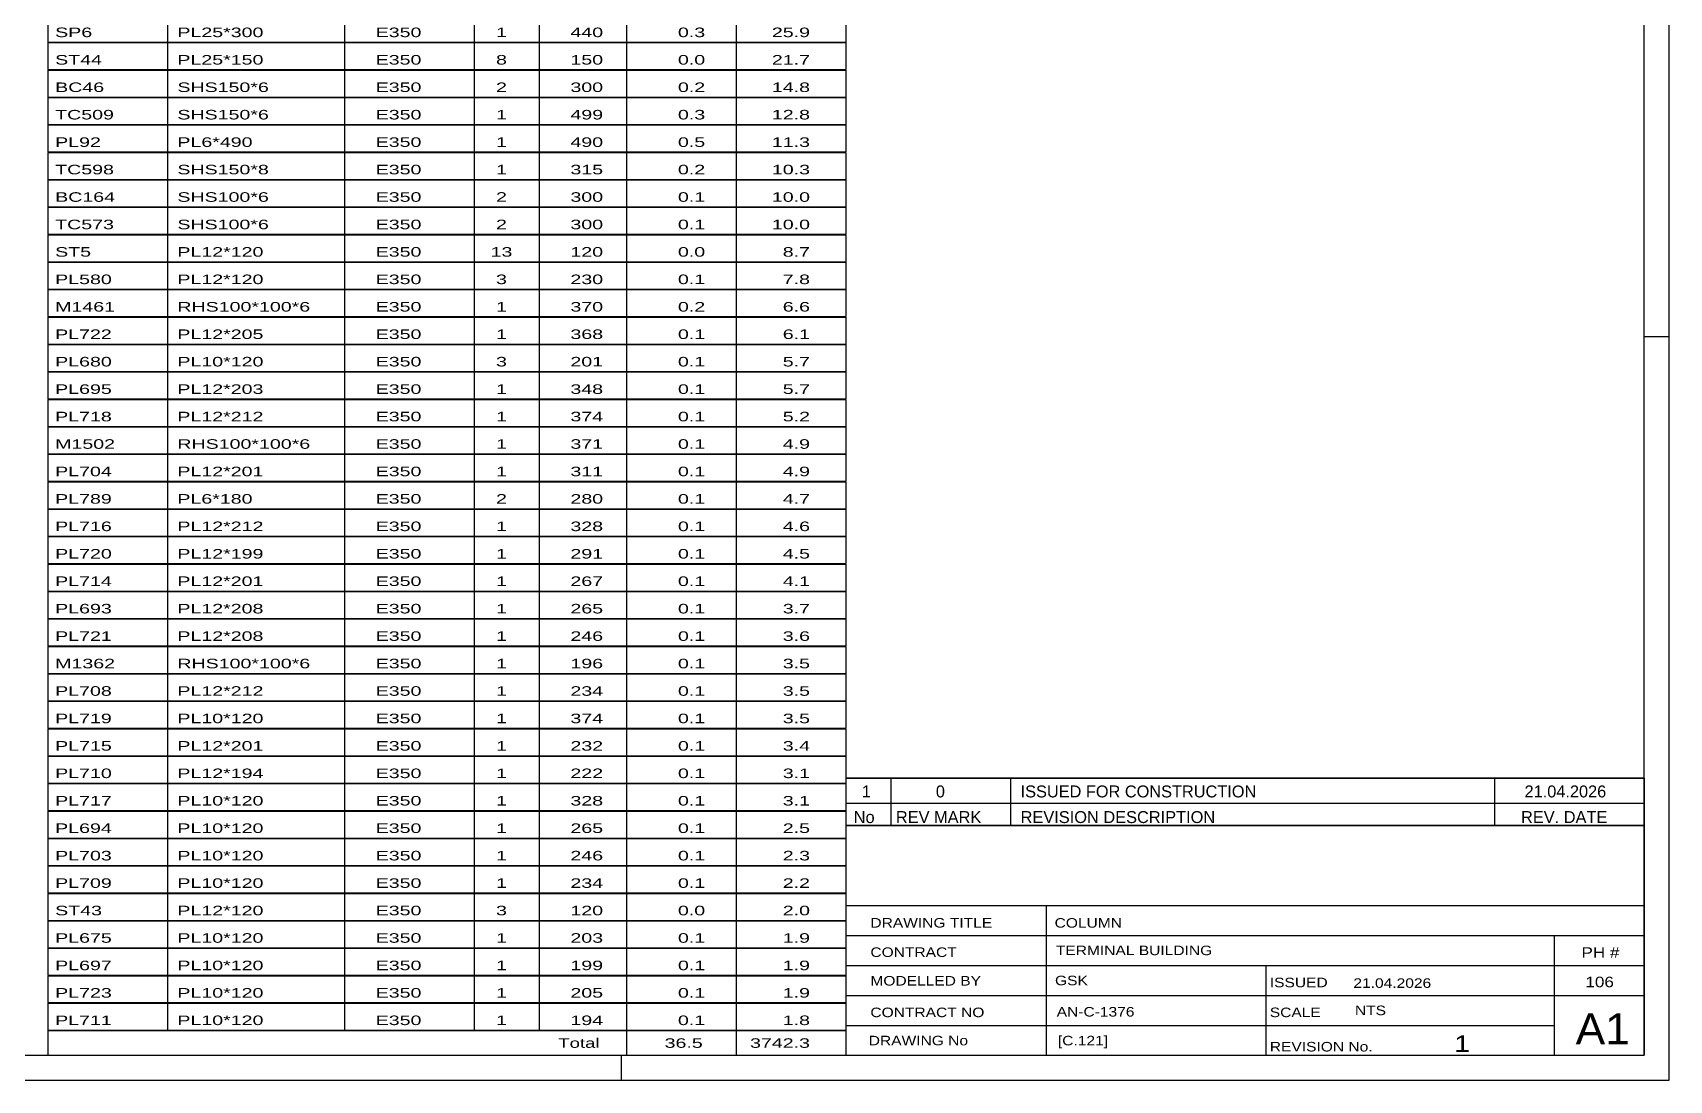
# Model space of a CAD drawing. Header units: millimetres. Extents: x -424 to 417, y -243 to 351.
# Drawn here: x 88.5 to 416.5, y -242.8 to -32.8 of the extents above; entities that cross this region are included whole.
import ezdxf

# ---------------------------------------------------------------- set-up
doc = ezdxf.new("R2010")
doc.units = ezdxf.units.MM
doc.styles.add('Arial Narrow', font='ARIALN.TTF', dxfattribs={"height": 0.2})

# ---------------------------------------------------------------- blocks, each defined once
blk = doc.blocks.new('Unknown-284935898-1134')
at = {"color": 5, "linetype": 'Continuous'}
for p, q in [((416.53, -242.77), (416.53, 351.23)), ((411.53, -237.77), (411.53, 346.23)), ((416.53, -93.77), (411.53, -93.77)), ((-419.47, -237.77), (411.53, -237.77)), ((206.53, -242.77), (206.53, -237.77)), ((-424.47, -242.77), (416.53, -242.77))]:
    blk.add_line(p, q, dxfattribs=at)
blk = doc.blocks.new('Unknown-284935898-34633')
at = {"color": 7, "linetype": 'Continuous'}
for p, q in [((251.53, -191.72), (251.53, -237.77)), ((251.53, -191.72), (411.53, -191.72)), ((411.53, -191.77), (411.53, -237.77)), ((251.53, -207.77), (411.53, -207.77)), ((291.67, -207.77), (291.67, -237.77)), ((251.53, -213.77), (411.53, -213.77)), ((393.53, -237.72), (393.53, -213.72)), ((251.53, -219.77), (411.53, -219.77)), ((335.67, -219.77), (335.67, -237.77)), ((251.53, -225.77), (411.53, -225.77)), ((251.53, -231.77), (393.53, -231.77)), ((251.53, -237.77), (411.53, -237.77))]:
    blk.add_line(p, q, dxfattribs=at)
at = {"color": 7, "style": 'Arial Narrow'}
for s, height, width, p in [('DRAWING TITLE', 1.9089, 1.425378, (256.42, -212.17)), ('COLUMN', 1.909, 1.425378, (293.34, -212.19)), ('CONTRACT', 1.909, 1.425378, (256.42, -218.06)), ('TERMINAL BUILDING', 1.9089, 1.425378, (293.59, -217.7)), ('MODELLED BY', 1.9089, 1.425378, (256.42, -223.79)), ('GSK', 1.909, 1.425378, (293.42, -223.73)), ('ISSUED', 1.909, 1.425378, (336.47, -224.13)), ('21.04.2026', 1.909, 1.425378, (353.22, -224.25)), ('CONTRACT NO', 1.9089, 1.425378, (256.42, -230.12)), ('AN-C-1376', 1.909, 1.425378, (293.76, -230)), ('SCALE', 1.909, 1.425378, (336.47, -230.12)), ('A1', 6.204, 1.25, (397.77, -235.57)), ('DRAWING No', 1.909, 1.425378, (256.09, -235.77)), ('[C.121]', 1.909, 1.425378, (294, -235.78)), ('REVISION No.', 1.9089, 1.425378, (336.47, -237)), ('1', 3.34, 1.5, (373.44, -237.1))]:
    blk.add_text(s, height=height, dxfattribs=dict(at, width=width)).set_placement(p)
at = {"color": 7, "linetype": 'Continuous', "style": 'Arial Narrow'}
for s, height, width, p in [('PH #', 2.1, 1.42538, (398.93, -218.22)), ('106', 2.1, 1.42538, (399.72, -224.12)), ('NTS', 1.909, 1.425378, (353.53, -229.72))]:
    blk.add_text(s, height=height, dxfattribs=dict(at, width=width)).set_placement(p)
blk = doc.blocks.new('Unknown-284935898-34634')
at = {"color": 7, "linetype": 'Continuous'}
for p, q in [((91.53, -29.32), (91.53, -34.72)), ((115.53, -29.27), (115.53, -34.77)), ((151.03, -29.27), (151.03, -34.77)), ((177.03, -29.27), (177.03, -34.77)), ((190.03, -29.27), (190.03, -34.77)), ((207.53, -29.27), (207.53, -34.77)), ((229.53, -29.27), (229.53, -34.77)), ((251.53, -29.32), (251.53, -34.72)), ((91.53, -34.72), (251.53, -34.72)), ((91.53, -34.82), (91.53, -40.22)), ((91.53, -34.82), (251.53, -34.82)), ((115.53, -34.77), (115.53, -40.27)), ((151.03, -34.77), (151.03, -40.27)), ((177.03, -34.77), (177.03, -40.27)), ((190.03, -34.77), (190.03, -40.27)), ((207.53, -34.77), (207.53, -40.27)), ((229.53, -34.77), (229.53, -40.27)), ((251.53, -34.82), (251.53, -40.22)), ((91.53, -40.22), (251.53, -40.22)), ((91.53, -40.32), (91.53, -45.72)), ((91.53, -40.32), (251.53, -40.32)), ((115.53, -40.27), (115.53, -45.77)), ((151.03, -40.27), (151.03, -45.77)), ((177.03, -40.27), (177.03, -45.77)), ((190.03, -40.27), (190.03, -45.77)), ((207.53, -40.27), (207.53, -45.77)), ((229.53, -40.27), (229.53, -45.77)), ((251.53, -40.32), (251.53, -45.72)), ((91.53, -45.72), (251.53, -45.72)), ((91.53, -45.82), (91.53, -51.22)), ((91.53, -45.82), (251.53, -45.82)), ((115.53, -45.77), (115.53, -51.27)), ((151.03, -45.77), (151.03, -51.27)), ((177.03, -45.77), (177.03, -51.27)), ((190.03, -45.77), (190.03, -51.27)), ((207.53, -45.77), (207.53, -51.27)), ((229.53, -45.77), (229.53, -51.27)), ((251.53, -45.82), (251.53, -51.22)), ((91.53, -51.22), (251.53, -51.22)), ((91.53, -51.32), (91.53, -56.72)), ((91.53, -51.32), (251.53, -51.32)), ((115.53, -51.27), (115.53, -56.77)), ((151.03, -51.27), (151.03, -56.77)), ((177.03, -51.27), (177.03, -56.77)), ((190.03, -51.27), (190.03, -56.77)), ((207.53, -51.27), (207.53, -56.77)), ((229.53, -51.27), (229.53, -56.77)), ((251.53, -51.32), (251.53, -56.72)), ((91.53, -56.72), (251.53, -56.72)), ((91.53, -56.82), (91.53, -62.22)), ((91.53, -56.82), (251.53, -56.82)), ((115.53, -56.77), (115.53, -62.27)), ((151.03, -56.77), (151.03, -62.27)), ((177.03, -56.77), (177.03, -62.27)), ((190.03, -56.77), (190.03, -62.27)), ((207.53, -56.77), (207.53, -62.27)), ((229.53, -56.77), (229.53, -62.27)), ((251.53, -56.82), (251.53, -62.22)), ((91.53, -62.22), (251.53, -62.22)), ((115.53, -62.27), (115.53, -67.77)), ((151.03, -62.27), (151.03, -67.77)), ((177.03, -62.27), (177.03, -67.77)), ((190.03, -62.27), (190.03, -67.77)), ((207.53, -62.27), (207.53, -67.77)), ((229.53, -62.27), (229.53, -67.77)), ((91.53, -62.32), (91.53, -67.72)), ((91.53, -62.32), (251.53, -62.32)), ((251.53, -62.32), (251.53, -67.72)), ((91.53, -67.72), (251.53, -67.72)), ((91.53, -67.82), (91.53, -73.22)), ((91.53, -67.82), (251.53, -67.82)), ((115.53, -67.77), (115.53, -73.27)), ((151.03, -67.77), (151.03, -73.27)), ((177.03, -67.77), (177.03, -73.27)), ((190.03, -67.77), (190.03, -73.27)), ((207.53, -67.77), (207.53, -73.27)), ((229.53, -67.77), (229.53, -73.27)), ((251.53, -67.82), (251.53, -73.22)), ((91.53, -73.22), (251.53, -73.22)), ((91.53, -73.32), (91.53, -78.72)), ((91.53, -73.32), (251.53, -73.32)), ((115.53, -73.27), (115.53, -78.77)), ((151.03, -73.27), (151.03, -78.77)), ((177.03, -73.27), (177.03, -78.77)), ((190.03, -73.27), (190.03, -78.77)), ((207.53, -73.27), (207.53, -78.77)), ((229.53, -73.27), (229.53, -78.77)), ((251.53, -73.32), (251.53, -78.72)), ((91.53, -78.72), (251.53, -78.72)), ((91.53, -78.82), (91.53, -84.22)), ((91.53, -78.82), (251.53, -78.82)), ((115.53, -78.77), (115.53, -84.27)), ((151.03, -78.77), (151.03, -84.27)), ((177.03, -78.77), (177.03, -84.27)), ((190.03, -78.77), (190.03, -84.27)), ((207.53, -78.77), (207.53, -84.27)), ((229.53, -78.77), (229.53, -84.27)), ((251.53, -78.82), (251.53, -84.22)), ((91.53, -84.22), (251.53, -84.22)), ((91.53, -84.32), (91.53, -89.72)), ((91.53, -84.32), (251.53, -84.32)), ((115.53, -84.27), (115.53, -89.77)), ((151.03, -84.27), (151.03, -89.77)), ((177.03, -84.27), (177.03, -89.77)), ((190.03, -84.27), (190.03, -89.77)), ((207.53, -84.27), (207.53, -89.77)), ((229.53, -84.27), (229.53, -89.77)), ((251.53, -84.32), (251.53, -89.72)), ((91.53, -89.72), (251.53, -89.72)), ((91.53, -89.82), (91.53, -95.22)), ((91.53, -89.82), (251.53, -89.82)), ((115.53, -89.77), (115.53, -95.27)), ((151.03, -89.77), (151.03, -95.27)), ((177.03, -89.77), (177.03, -95.27)), ((190.03, -89.77), (190.03, -95.27)), ((207.53, -89.77), (207.53, -95.27)), ((229.53, -89.77), (229.53, -95.27)), ((251.53, -89.82), (251.53, -95.22)), ((91.53, -95.22), (251.53, -95.22)), ((91.53, -95.32), (91.53, -100.72)), ((91.53, -95.32), (251.53, -95.32)), ((115.53, -95.27), (115.53, -100.77)), ((151.03, -95.27), (151.03, -100.77)), ((177.03, -95.27), (177.03, -100.77)), ((190.03, -95.27), (190.03, -100.77)), ((207.53, -95.27), (207.53, -100.77)), ((229.53, -95.27), (229.53, -100.77)), ((251.53, -95.32), (251.53, -100.72)), ((91.53, -100.72), (251.53, -100.72)), ((91.53, -100.82), (91.53, -106.22)), ((91.53, -100.82), (251.53, -100.82)), ((115.53, -100.77), (115.53, -106.27)), ((151.03, -100.77), (151.03, -106.27)), ((177.03, -100.77), (177.03, -106.27)), ((190.03, -100.77), (190.03, -106.27)), ((207.53, -100.77), (207.53, -106.27)), ((229.53, -100.77), (229.53, -106.27)), ((251.53, -100.82), (251.53, -106.22)), ((91.53, -106.22), (251.53, -106.22)), ((91.53, -106.32), (91.53, -111.72)), ((91.53, -106.32), (251.53, -106.32)), ((115.53, -106.27), (115.53, -111.77)), ((151.03, -106.27), (151.03, -111.77)), ((177.03, -106.27), (177.03, -111.77)), ((190.03, -106.27), (190.03, -111.77)), ((207.53, -106.27), (207.53, -111.77)), ((229.53, -106.27), (229.53, -111.77)), ((251.53, -106.32), (251.53, -111.72)), ((91.53, -111.72), (251.53, -111.72)), ((91.53, -111.82), (91.53, -117.22)), ((91.53, -111.82), (251.53, -111.82)), ((115.53, -111.77), (115.53, -117.27)), ((151.03, -111.77), (151.03, -117.27)), ((177.03, -111.77), (177.03, -117.27)), ((190.03, -111.77), (190.03, -117.27)), ((207.53, -111.77), (207.53, -117.27)), ((229.53, -111.77), (229.53, -117.27)), ((251.53, -111.82), (251.53, -117.22)), ((91.53, -117.22), (251.53, -117.22)), ((91.53, -117.32), (91.53, -122.72)), ((91.53, -117.32), (251.53, -117.32)), ((115.53, -117.27), (115.53, -122.77)), ((151.03, -117.27), (151.03, -122.77)), ((177.03, -117.27), (177.03, -122.77)), ((190.03, -117.27), (190.03, -122.77)), ((207.53, -117.27), (207.53, -122.77)), ((229.53, -117.27), (229.53, -122.77)), ((251.53, -117.32), (251.53, -122.72)), ((91.53, -122.72), (251.53, -122.72)), ((91.53, -122.82), (91.53, -128.22)), ((91.53, -122.82), (251.53, -122.82)), ((115.53, -122.77), (115.53, -128.27)), ((151.03, -122.77), (151.03, -128.27)), ((177.03, -122.77), (177.03, -128.27)), ((190.03, -122.77), (190.03, -128.27)), ((207.53, -122.77), (207.53, -128.27)), ((229.53, -122.77), (229.53, -128.27)), ((251.53, -122.82), (251.53, -128.22)), ((91.53, -128.22), (251.53, -128.22)), ((91.53, -128.32), (91.53, -133.72)), ((91.53, -128.32), (251.53, -128.32)), ((115.53, -128.27), (115.53, -133.77)), ((151.03, -128.27), (151.03, -133.77)), ((177.03, -128.27), (177.03, -133.77)), ((190.03, -128.27), (190.03, -133.77)), ((207.53, -128.27), (207.53, -133.77)), ((229.53, -128.27), (229.53, -133.77)), ((251.53, -128.32), (251.53, -133.72)), ((91.53, -133.72), (251.53, -133.72)), ((91.53, -133.82), (91.53, -139.22)), ((91.53, -133.82), (251.53, -133.82)), ((115.53, -133.77), (115.53, -139.27)), ((151.03, -133.77), (151.03, -139.27)), ((177.03, -133.77), (177.03, -139.27)), ((190.03, -133.77), (190.03, -139.27)), ((207.53, -133.77), (207.53, -139.27)), ((229.53, -133.77), (229.53, -139.27)), ((251.53, -133.82), (251.53, -139.22)), ((91.53, -139.22), (251.53, -139.22)), ((91.53, -139.32), (91.53, -144.72)), ((91.53, -139.32), (251.53, -139.32)), ((115.53, -139.27), (115.53, -144.77)), ((151.03, -139.27), (151.03, -144.77)), ((177.03, -139.27), (177.03, -144.77)), ((190.03, -139.27), (190.03, -144.77)), ((207.53, -139.27), (207.53, -144.77)), ((229.53, -139.27), (229.53, -144.77)), ((251.53, -139.32), (251.53, -144.72)), ((91.53, -144.72), (251.53, -144.72)), ((91.53, -144.82), (91.53, -150.22)), ((91.53, -144.82), (251.53, -144.82)), ((115.53, -144.77), (115.53, -150.27)), ((151.03, -144.77), (151.03, -150.27)), ((177.03, -144.77), (177.03, -150.27)), ((190.03, -144.77), (190.03, -150.27)), ((207.53, -144.77), (207.53, -150.27)), ((229.53, -144.77), (229.53, -150.27)), ((251.53, -144.82), (251.53, -150.22)), ((91.53, -150.22), (251.53, -150.22)), ((91.53, -150.32), (91.53, -155.72)), ((91.53, -150.32), (251.53, -150.32)), ((115.53, -150.27), (115.53, -155.77)), ((151.03, -150.27), (151.03, -155.77)), ((177.03, -150.27), (177.03, -155.77)), ((190.03, -150.27), (190.03, -155.77)), ((207.53, -150.27), (207.53, -155.77)), ((229.53, -150.27), (229.53, -155.77)), ((251.53, -150.32), (251.53, -155.72)), ((91.53, -155.72), (251.53, -155.72)), ((91.53, -155.82), (91.53, -161.22)), ((91.53, -155.82), (251.53, -155.82)), ((115.53, -155.77), (115.53, -161.27)), ((151.03, -155.77), (151.03, -161.27)), ((177.03, -155.77), (177.03, -161.27)), ((190.03, -155.77), (190.03, -161.27)), ((207.53, -155.77), (207.53, -161.27)), ((229.53, -155.77), (229.53, -161.27)), ((251.53, -155.82), (251.53, -161.22)), ((91.53, -161.22), (251.53, -161.22)), ((91.53, -161.32), (91.53, -166.72)), ((91.53, -161.32), (251.53, -161.32)), ((115.53, -161.27), (115.53, -166.77)), ((151.03, -161.27), (151.03, -166.77)), ((177.03, -161.27), (177.03, -166.77)), ((190.03, -161.27), (190.03, -166.77)), ((207.53, -161.27), (207.53, -166.77)), ((229.53, -161.27), (229.53, -166.77)), ((251.53, -161.32), (251.53, -166.72)), ((91.53, -166.72), (251.53, -166.72)), ((91.53, -166.82), (91.53, -172.22)), ((91.53, -166.82), (251.53, -166.82)), ((115.53, -166.77), (115.53, -172.27)), ((151.03, -166.77), (151.03, -172.27)), ((177.03, -166.77), (177.03, -172.27)), ((190.03, -166.77), (190.03, -172.27)), ((207.53, -166.77), (207.53, -172.27)), ((229.53, -166.77), (229.53, -172.27)), ((251.53, -166.82), (251.53, -172.22)), ((91.53, -172.22), (251.53, -172.22)), ((91.53, -172.32), (91.53, -177.72)), ((91.53, -172.32), (251.53, -172.32)), ((115.53, -172.27), (115.53, -177.77)), ((151.03, -172.27), (151.03, -177.77)), ((177.03, -172.27), (177.03, -177.77)), ((190.03, -172.27), (190.03, -177.77)), ((207.53, -172.27), (207.53, -177.77)), ((229.53, -172.27), (229.53, -177.77)), ((251.53, -172.32), (251.53, -177.72)), ((91.53, -177.72), (251.53, -177.72)), ((91.53, -177.82), (91.53, -183.22)), ((91.53, -177.82), (251.53, -177.82)), ((115.53, -177.77), (115.53, -183.27)), ((151.03, -177.77), (151.03, -183.27)), ((177.03, -177.77), (177.03, -183.27)), ((190.03, -177.77), (190.03, -183.27)), ((207.53, -177.77), (207.53, -183.27)), ((229.53, -177.77), (229.53, -183.27)), ((251.53, -177.82), (251.53, -183.22)), ((91.53, -183.22), (251.53, -183.22)), ((91.53, -183.32), (91.53, -188.72)), ((91.53, -183.32), (251.53, -183.32)), ((115.53, -183.27), (115.53, -188.77)), ((151.03, -183.27), (151.03, -188.77)), ((177.03, -183.27), (177.03, -188.77)), ((190.03, -183.27), (190.03, -188.77)), ((207.53, -183.27), (207.53, -188.77)), ((229.53, -183.27), (229.53, -188.77)), ((251.53, -183.32), (251.53, -188.72)), ((91.53, -188.72), (251.53, -188.72)), ((91.53, -188.82), (91.53, -194.22)), ((91.53, -188.82), (251.53, -188.82)), ((115.53, -188.77), (115.53, -194.27)), ((151.03, -188.77), (151.03, -194.27)), ((177.03, -188.77), (177.03, -194.27)), ((190.03, -188.77), (190.03, -194.27)), ((207.53, -188.77), (207.53, -194.27)), ((229.53, -188.77), (229.53, -194.27)), ((251.53, -188.82), (251.53, -194.22)), ((91.53, -194.22), (251.53, -194.22)), ((91.53, -194.32), (91.53, -199.72)), ((91.53, -194.32), (251.53, -194.32)), ((115.53, -194.27), (115.53, -199.77)), ((151.03, -194.27), (151.03, -199.77)), ((177.03, -194.27), (177.03, -199.77)), ((190.03, -194.27), (190.03, -199.77)), ((207.53, -194.27), (207.53, -199.77)), ((229.53, -194.27), (229.53, -199.77)), ((251.53, -194.32), (251.53, -199.72)), ((91.53, -199.72), (251.53, -199.72)), ((91.53, -199.82), (91.53, -205.22)), ((91.53, -199.82), (251.53, -199.82)), ((115.53, -199.77), (115.53, -205.27)), ((151.03, -199.77), (151.03, -205.27)), ((177.03, -199.77), (177.03, -205.27)), ((190.03, -199.77), (190.03, -205.27)), ((207.53, -199.77), (207.53, -205.27)), ((229.53, -199.77), (229.53, -205.27)), ((251.53, -199.82), (251.53, -205.22)), ((91.53, -205.22), (251.53, -205.22)), ((91.53, -205.32), (91.53, -210.72)), ((91.53, -205.32), (251.53, -205.32)), ((115.53, -205.27), (115.53, -210.77)), ((151.03, -205.27), (151.03, -210.77)), ((177.03, -205.27), (177.03, -210.77)), ((190.03, -205.27), (190.03, -210.77)), ((207.53, -205.27), (207.53, -210.77)), ((229.53, -205.27), (229.53, -210.77)), ((251.53, -205.32), (251.53, -210.72)), ((91.53, -210.72), (251.53, -210.72)), ((91.53, -210.82), (91.53, -216.22)), ((91.53, -210.82), (251.53, -210.82)), ((115.53, -210.77), (115.53, -216.27)), ((151.03, -210.77), (151.03, -216.27)), ((177.03, -210.77), (177.03, -216.27)), ((190.03, -210.77), (190.03, -216.27)), ((207.53, -210.77), (207.53, -216.27)), ((229.53, -210.77), (229.53, -216.27)), ((251.53, -210.82), (251.53, -216.22)), ((91.53, -216.22), (251.53, -216.22)), ((91.53, -216.32), (91.53, -221.72)), ((91.53, -216.32), (251.53, -216.32)), ((115.53, -216.27), (115.53, -221.77)), ((151.03, -216.27), (151.03, -221.77)), ((177.03, -216.27), (177.03, -221.77)), ((190.03, -216.27), (190.03, -221.77)), ((207.53, -216.27), (207.53, -221.77)), ((229.53, -216.27), (229.53, -221.77)), ((251.53, -216.32), (251.53, -221.72)), ((91.53, -221.72), (251.53, -221.72)), ((91.53, -221.82), (91.53, -227.22)), ((91.53, -221.82), (251.53, -221.82)), ((115.53, -221.77), (115.53, -227.27)), ((151.03, -221.77), (151.03, -227.27)), ((177.03, -221.77), (177.03, -227.27)), ((190.03, -221.77), (190.03, -227.27)), ((207.53, -221.77), (207.53, -227.27)), ((229.53, -221.77), (229.53, -227.27)), ((251.53, -221.82), (251.53, -227.22)), ((91.53, -227.22), (251.53, -227.22)), ((91.53, -227.32), (91.53, -232.72)), ((91.53, -227.32), (251.53, -227.32)), ((115.53, -227.27), (115.53, -232.77)), ((151.03, -227.27), (151.03, -232.77)), ((177.03, -227.27), (177.03, -232.77)), ((190.03, -227.27), (190.03, -232.77)), ((207.53, -227.27), (207.53, -232.77)), ((229.53, -227.27), (229.53, -232.77)), ((251.53, -227.32), (251.53, -232.72)), ((91.53, -232.72), (251.53, -232.72)), ((91.53, -232.77), (251.53, -232.77)), ((91.53, -232.77), (91.53, -237.77)), ((207.53, -232.77), (207.53, -237.77)), ((229.53, -232.77), (229.53, -237.77)), ((251.53, -232.77), (251.53, -237.77)), ((91.53, -237.77), (251.53, -237.77))]:
    blk.add_line(p, q, dxfattribs=at)
at = {"color": 7, "linetype": 'Continuous', "style": 'Arial Narrow'}
for s, height, width, p in [('SP6', 1.909, 1.794707, (93.03, -33.71)), ('PL25*300', 1.909, 1.794707, (117.53, -33.71)), ('E350', 1.909, 1.794707, (157.27, -33.71)), ('1', 1.91, 1.794707, (181.39, -33.71)), ('440', 1.909, 1.794707, (196.3, -33.71)), ('0.3', 1.909, 1.794707, (217.85, -33.71)), ('25.9', 1.909, 1.794707, (236.68, -33.71)), ('ST44', 1.909, 1.794707, (93.03, -39.21)), ('PL25*150', 1.909, 1.794707, (117.53, -39.21)), ('E350', 1.909, 1.794707, (157.27, -39.21)), ('8', 1.91, 1.794707, (181.39, -39.21)), ('150', 1.909, 1.794707, (196.3, -39.21)), ('0.0', 1.909, 1.794707, (217.85, -39.21)), ('21.7', 1.909, 1.794707, (236.68, -39.21)), ('BC46', 1.909, 1.794707, (93.03, -44.71)), ('SHS150*6', 1.909, 1.794707, (117.53, -44.71)), ('E350', 1.909, 1.794707, (157.27, -44.71)), ('2', 1.91, 1.794707, (181.39, -44.71)), ('300', 1.909, 1.794707, (196.3, -44.71)), ('0.2', 1.909, 1.794707, (217.85, -44.71)), ('14.8', 1.909, 1.794707, (236.68, -44.71)), ('TC509', 1.909, 1.794707, (93.03, -50.21)), ('SHS150*6', 1.909, 1.794707, (117.53, -50.21)), ('E350', 1.909, 1.794707, (157.27, -50.21)), ('1', 1.91, 1.794707, (181.39, -50.21)), ('499', 1.909, 1.794707, (196.3, -50.21)), ('0.3', 1.909, 1.794707, (217.85, -50.21)), ('12.8', 1.909, 1.794707, (236.68, -50.21)), ('PL92', 1.909, 1.794707, (93.03, -55.71)), ('PL6*490', 1.909, 1.794707, (117.53, -55.71)), ('E350', 1.909, 1.794707, (157.27, -55.71)), ('1', 1.91, 1.794707, (181.39, -55.71)), ('490', 1.909, 1.794707, (196.3, -55.71)), ('0.5', 1.909, 1.794707, (217.85, -55.71)), ('11.3', 1.909, 1.794707, (236.68, -55.71)), ('TC598', 1.909, 1.794707, (93.03, -61.21)), ('SHS150*8', 1.909, 1.794707, (117.53, -61.21)), ('E350', 1.909, 1.794707, (157.27, -61.21)), ('1', 1.91, 1.794707, (181.39, -61.21)), ('315', 1.909, 1.794707, (196.3, -61.21)), ('0.2', 1.909, 1.794707, (217.85, -61.21)), ('10.3', 1.909, 1.794707, (236.68, -61.21)), ('BC164', 1.909, 1.794707, (93.03, -66.71)), ('SHS100*6', 1.909, 1.794707, (117.53, -66.71)), ('E350', 1.909, 1.794707, (157.27, -66.71)), ('2', 1.91, 1.794707, (181.39, -66.71)), ('300', 1.909, 1.794707, (196.3, -66.71)), ('0.1', 1.909, 1.794707, (217.85, -66.71)), ('10.0', 1.909, 1.794707, (236.68, -66.71)), ('TC573', 1.909, 1.794707, (93.03, -72.21)), ('SHS100*6', 1.909, 1.794707, (117.53, -72.21)), ('E350', 1.909, 1.794707, (157.27, -72.21)), ('2', 1.91, 1.794707, (181.39, -72.21)), ('300', 1.909, 1.794707, (196.3, -72.21)), ('0.1', 1.909, 1.794707, (217.85, -72.21)), ('10.0', 1.909, 1.794707, (236.68, -72.21)), ('ST5', 1.909, 1.794707, (93.03, -77.71)), ('PL12*120', 1.909, 1.794707, (117.53, -77.71)), ('E350', 1.909, 1.794707, (157.27, -77.71)), ('13', 1.909, 1.794707, (180.3, -77.71)), ('120', 1.909, 1.794707, (196.3, -77.71)), ('0.0', 1.909, 1.794707, (217.85, -77.71)), ('8.7', 1.909, 1.794707, (238.86, -77.71)), ('PL580', 1.909, 1.794707, (93.03, -83.21)), ('PL12*120', 1.909, 1.794707, (117.53, -83.21)), ('E350', 1.909, 1.794707, (157.27, -83.21)), ('3', 1.91, 1.794707, (181.39, -83.21)), ('230', 1.909, 1.794707, (196.3, -83.21)), ('0.1', 1.909, 1.794707, (217.85, -83.21)), ('7.8', 1.909, 1.794707, (238.86, -83.21)), ('M1461', 1.909, 1.794707, (93.03, -88.71)), ('RHS100*100*6', 1.9089, 1.794707, (117.53, -88.71)), ('E350', 1.909, 1.794707, (157.27, -88.71)), ('1', 1.91, 1.794707, (181.39, -88.71)), ('370', 1.909, 1.794707, (196.3, -88.71)), ('0.2', 1.909, 1.794707, (217.85, -88.71)), ('6.6', 1.909, 1.794707, (238.86, -88.71)), ('PL722', 1.909, 1.794707, (93.03, -94.21)), ('PL12*205', 1.909, 1.794707, (117.53, -94.21)), ('E350', 1.909, 1.794707, (157.27, -94.21)), ('1', 1.91, 1.794707, (181.39, -94.21)), ('368', 1.909, 1.794707, (196.3, -94.21)), ('0.1', 1.909, 1.794707, (217.85, -94.21)), ('6.1', 1.909, 1.794707, (238.86, -94.21)), ('PL680', 1.909, 1.794707, (93.03, -99.71)), ('PL10*120', 1.909, 1.794707, (117.53, -99.71)), ('E350', 1.909, 1.794707, (157.27, -99.71)), ('3', 1.91, 1.794707, (181.39, -99.71)), ('201', 1.909, 1.794707, (196.3, -99.71)), ('0.1', 1.909, 1.794707, (217.85, -99.71)), ('5.7', 1.909, 1.794707, (238.86, -99.71)), ('PL695', 1.909, 1.794707, (93.03, -105.21)), ('PL12*203', 1.909, 1.794707, (117.53, -105.21)), ('E350', 1.909, 1.794707, (157.27, -105.21)), ('1', 1.91, 1.794707, (181.39, -105.21)), ('348', 1.909, 1.794707, (196.3, -105.21)), ('0.1', 1.909, 1.794707, (217.85, -105.21)), ('5.7', 1.909, 1.794707, (238.86, -105.21)), ('PL718', 1.909, 1.794707, (93.03, -110.71)), ('PL12*212', 1.909, 1.794707, (117.53, -110.71)), ('E350', 1.909, 1.794707, (157.27, -110.71)), ('1', 1.91, 1.794707, (181.39, -110.71)), ('374', 1.909, 1.794707, (196.3, -110.71)), ('0.1', 1.909, 1.794707, (217.85, -110.71)), ('5.2', 1.909, 1.794707, (238.86, -110.71)), ('M1502', 1.909, 1.794707, (93.03, -116.21)), ('RHS100*100*6', 1.9089, 1.794707, (117.53, -116.21)), ('E350', 1.909, 1.794707, (157.27, -116.21)), ('1', 1.91, 1.794707, (181.39, -116.21)), ('371', 1.909, 1.794707, (196.3, -116.21)), ('0.1', 1.909, 1.794707, (217.85, -116.21)), ('4.9', 1.909, 1.794707, (238.86, -116.21)), ('PL704', 1.909, 1.794707, (93.03, -121.71)), ('PL12*201', 1.909, 1.794707, (117.53, -121.71)), ('E350', 1.909, 1.794707, (157.27, -121.71)), ('1', 1.91, 1.794707, (181.39, -121.71)), ('311', 1.909, 1.794707, (196.3, -121.71)), ('0.1', 1.909, 1.794707, (217.85, -121.71)), ('4.9', 1.909, 1.794707, (238.86, -121.71)), ('PL789', 1.909, 1.794707, (93.03, -127.21)), ('PL6*180', 1.909, 1.794707, (117.53, -127.21)), ('E350', 1.909, 1.794707, (157.27, -127.21)), ('2', 1.91, 1.794707, (181.39, -127.21)), ('280', 1.909, 1.794707, (196.3, -127.21)), ('0.1', 1.909, 1.794707, (217.85, -127.21)), ('4.7', 1.909, 1.794707, (238.86, -127.21)), ('PL716', 1.909, 1.794707, (93.03, -132.71)), ('PL12*212', 1.909, 1.794707, (117.53, -132.71)), ('E350', 1.909, 1.794707, (157.27, -132.71)), ('1', 1.91, 1.794707, (181.39, -132.71)), ('328', 1.909, 1.794707, (196.3, -132.71)), ('0.1', 1.909, 1.794707, (217.85, -132.71)), ('4.6', 1.909, 1.794707, (238.86, -132.71)), ('PL720', 1.909, 1.794707, (93.03, -138.21)), ('PL12*199', 1.909, 1.794707, (117.53, -138.21)), ('E350', 1.909, 1.794707, (157.27, -138.21)), ('1', 1.91, 1.794707, (181.39, -138.21)), ('291', 1.909, 1.794707, (196.3, -138.21)), ('0.1', 1.909, 1.794707, (217.85, -138.21)), ('4.5', 1.909, 1.794707, (238.86, -138.21)), ('PL714', 1.909, 1.794707, (93.03, -143.71)), ('PL12*201', 1.909, 1.794707, (117.53, -143.71)), ('E350', 1.909, 1.794707, (157.27, -143.71)), ('1', 1.91, 1.794707, (181.39, -143.71)), ('267', 1.909, 1.794707, (196.3, -143.71)), ('0.1', 1.909, 1.794707, (217.85, -143.71)), ('4.1', 1.909, 1.794707, (238.86, -143.71)), ('PL693', 1.909, 1.794707, (93.03, -149.21)), ('PL12*208', 1.909, 1.794707, (117.53, -149.21)), ('E350', 1.909, 1.794707, (157.27, -149.21)), ('1', 1.91, 1.794707, (181.39, -149.21)), ('265', 1.909, 1.794707, (196.3, -149.21)), ('0.1', 1.909, 1.794707, (217.85, -149.21)), ('3.7', 1.909, 1.794707, (238.86, -149.21)), ('PL721', 1.909, 1.794707, (93.03, -154.71)), ('PL12*208', 1.909, 1.794707, (117.53, -154.71)), ('E350', 1.909, 1.794707, (157.27, -154.71)), ('1', 1.91, 1.794707, (181.39, -154.71)), ('246', 1.909, 1.794707, (196.3, -154.71)), ('0.1', 1.909, 1.794707, (217.85, -154.71)), ('3.6', 1.909, 1.794707, (238.86, -154.71)), ('M1362', 1.909, 1.794707, (93.03, -160.21)), ('RHS100*100*6', 1.9089, 1.794707, (117.53, -160.21)), ('E350', 1.909, 1.794707, (157.27, -160.21)), ('1', 1.91, 1.794707, (181.39, -160.21)), ('196', 1.909, 1.794707, (196.3, -160.21)), ('0.1', 1.909, 1.794707, (217.85, -160.21)), ('3.5', 1.909, 1.794707, (238.86, -160.21)), ('PL708', 1.909, 1.794707, (93.03, -165.71)), ('PL12*212', 1.909, 1.794707, (117.53, -165.71)), ('E350', 1.909, 1.794707, (157.27, -165.71)), ('1', 1.91, 1.794707, (181.39, -165.71)), ('234', 1.909, 1.794707, (196.3, -165.71)), ('0.1', 1.909, 1.794707, (217.85, -165.71)), ('3.5', 1.909, 1.794707, (238.86, -165.71)), ('PL719', 1.909, 1.794707, (93.03, -171.21)), ('PL10*120', 1.909, 1.794707, (117.53, -171.21)), ('E350', 1.909, 1.794707, (157.27, -171.21)), ('1', 1.91, 1.794707, (181.39, -171.21)), ('374', 1.909, 1.794707, (196.3, -171.21)), ('0.1', 1.909, 1.794707, (217.85, -171.21)), ('3.5', 1.909, 1.794707, (238.86, -171.21)), ('PL715', 1.909, 1.794707, (93.03, -176.71)), ('PL12*201', 1.909, 1.794707, (117.53, -176.71)), ('E350', 1.909, 1.794707, (157.27, -176.71)), ('1', 1.91, 1.794707, (181.39, -176.71)), ('232', 1.909, 1.794707, (196.3, -176.71)), ('0.1', 1.909, 1.794707, (217.85, -176.71)), ('3.4', 1.909, 1.794707, (238.86, -176.71)), ('PL710', 1.909, 1.794707, (93.03, -182.21)), ('PL12*194', 1.909, 1.794707, (117.53, -182.21)), ('E350', 1.909, 1.794707, (157.27, -182.21)), ('1', 1.91, 1.794707, (181.39, -182.21)), ('222', 1.909, 1.794707, (196.3, -182.21)), ('0.1', 1.909, 1.794707, (217.85, -182.21)), ('3.1', 1.909, 1.794707, (238.86, -182.21)), ('PL717', 1.909, 1.794707, (93.03, -187.71)), ('PL10*120', 1.909, 1.794707, (117.53, -187.71)), ('E350', 1.909, 1.794707, (157.27, -187.71)), ('1', 1.91, 1.794707, (181.39, -187.71)), ('328', 1.909, 1.794707, (196.3, -187.71)), ('0.1', 1.909, 1.794707, (217.85, -187.71)), ('3.1', 1.909, 1.794707, (238.86, -187.71)), ('PL694', 1.909, 1.794707, (93.03, -193.21)), ('PL10*120', 1.909, 1.794707, (117.53, -193.21)), ('E350', 1.909, 1.794707, (157.27, -193.21)), ('1', 1.91, 1.794707, (181.39, -193.21)), ('265', 1.909, 1.794707, (196.3, -193.21)), ('0.1', 1.909, 1.794707, (217.85, -193.21)), ('2.5', 1.909, 1.794707, (238.86, -193.21)), ('PL703', 1.909, 1.794707, (93.03, -198.71)), ('PL10*120', 1.909, 1.794707, (117.53, -198.71)), ('E350', 1.909, 1.794707, (157.27, -198.71)), ('246', 1.909, 1.794707, (196.3, -198.71)), ('0.1', 1.909, 1.794707, (217.85, -198.71)), ('2.3', 1.909, 1.794707, (238.86, -198.71)), ('1', 1.91, 1.794707, (181.39, -198.71)), ('PL709', 1.909, 1.794707, (93.03, -204.21)), ('PL10*120', 1.909, 1.794707, (117.53, -204.21)), ('E350', 1.909, 1.794707, (157.27, -204.21)), ('1', 1.91, 1.794707, (181.39, -204.21)), ('234', 1.909, 1.794707, (196.3, -204.21)), ('0.1', 1.909, 1.794707, (217.85, -204.21)), ('2.2', 1.909, 1.794707, (238.86, -204.21)), ('ST43', 1.909, 1.794707, (93.03, -209.71)), ('PL12*120', 1.909, 1.794707, (117.53, -209.71)), ('E350', 1.909, 1.794707, (157.27, -209.71)), ('3', 1.91, 1.794707, (181.39, -209.71)), ('120', 1.909, 1.794707, (196.3, -209.71)), ('0.0', 1.909, 1.794707, (217.85, -209.71)), ('2.0', 1.909, 1.794707, (238.86, -209.71)), ('PL675', 1.909, 1.794707, (93.03, -215.21)), ('PL10*120', 1.909, 1.794707, (117.53, -215.21)), ('E350', 1.909, 1.794707, (157.27, -215.21)), ('1', 1.91, 1.794707, (181.39, -215.21)), ('203', 1.909, 1.794707, (196.3, -215.21)), ('0.1', 1.909, 1.794707, (217.85, -215.21)), ('1.9', 1.909, 1.794707, (238.86, -215.21)), ('PL697', 1.909, 1.794707, (93.03, -220.71)), ('PL10*120', 1.909, 1.794707, (117.53, -220.71)), ('E350', 1.909, 1.794707, (157.27, -220.71)), ('1', 1.91, 1.794707, (181.39, -220.71)), ('199', 1.909, 1.794707, (196.3, -220.71)), ('0.1', 1.909, 1.794707, (217.85, -220.71)), ('1.9', 1.909, 1.794707, (238.86, -220.71)), ('PL723', 1.909, 1.794707, (93.03, -226.21)), ('PL10*120', 1.909, 1.794707, (117.53, -226.21)), ('E350', 1.909, 1.794707, (157.27, -226.21)), ('1', 1.91, 1.794707, (181.39, -226.21)), ('205', 1.909, 1.794707, (196.3, -226.21)), ('0.1', 1.909, 1.794707, (217.85, -226.21)), ('1.9', 1.909, 1.794707, (238.86, -226.21)), ('PL711', 1.909, 1.794707, (93.03, -231.71)), ('PL10*120', 1.909, 1.794707, (117.53, -231.71)), ('E350', 1.909, 1.794707, (157.27, -231.71)), ('1', 1.91, 1.794707, (181.39, -231.71)), ('194', 1.909, 1.794707, (196.3, -231.71)), ('0.1', 1.909, 1.794707, (217.85, -231.71)), ('1.8', 1.909, 1.794707, (238.86, -231.71)), ('Total', 1.909, 1.7, (193.87, -236.27)), ('36.5', 1.909, 1.794707, (215.18, -236.27)), ('3742.3', 1.909, 1.794707, (232.3, -236.27))]:
    blk.add_text(s, height=height, dxfattribs=dict(at, width=width)).set_placement(p)
blk = doc.blocks.new('Unknown-284935898-34636')
at = {"color": 7, "linetype": 'Continuous'}
for p, q in [((251.53, -182.22), (411.53, -182.22)), ((411.53, -182.22), (251.53, -182.22)), ((251.53, -182.22), (251.53, -187.22)), ((260.53, -182.22), (260.53, -187.22)), ((284.53, -182.22), (284.53, -187.22)), ((381.53, -182.22), (381.53, -187.22)), ((411.53, -182.22), (411.53, -187.22)), ((251.53, -187.22), (411.53, -187.22)), ((251.53, -187.22), (251.53, -191.72)), ((251.53, -187.22), (411.53, -187.22)), ((260.53, -187.22), (260.53, -191.72)), ((284.53, -187.22), (284.53, -191.72)), ((381.53, -187.22), (381.53, -191.72)), ((411.53, -187.22), (411.53, -191.72)), ((411.53, -191.72), (251.53, -191.72))]:
    blk.add_line(p, q, dxfattribs=at)
at = {"color": 7, "linetype": 'Continuous', "style": 'Arial Narrow'}
for s, height, width, p in [('0', 2.39, 1.196471, (269.54, -186.08)), ('ISSUED FOR CONSTRUCTION', 2.3861, 1.196471, (286.53, -186.08)), ('21.04.2026', 2.386, 1.196471, (387.53, -186.08)), ('1', 2.39, 1.196471, (254.69, -186.08)), ('No', 2.386, 1.2, (253.08, -191.22)), ('REV MARK', 2.386, 1.2, (261.53, -191.22)), ('REVISION DESCRIPTION', 2.3861, 1.2, (286.53, -191.22)), ('REV. DATE', 2.386, 1.2, (386.82, -191.22))]:
    blk.add_text(s, height=height, dxfattribs=dict(at, width=width)).set_placement(p)

msp = doc.modelspace()

# ---------------------------------------------------------------- block references
for name in ['Unknown-284935898-1134', 'Unknown-284935898-34634', 'Unknown-284935898-34636', 'Unknown-284935898-34633']:
    msp.add_blockref(name, (0, 0))

doc.saveas('drawing.dxf')
